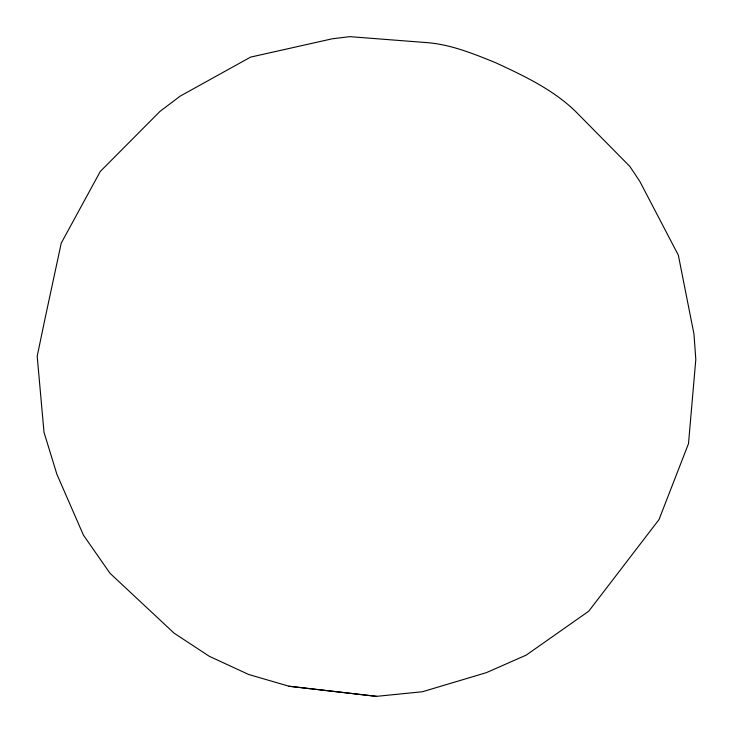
<?xml version="1.0" encoding="UTF-8"?>
<svg xmlns="http://www.w3.org/2000/svg" width="733" height="733" viewBox="0 0 733 733"><rect width="100%" height="100%" fill="white"/><g stroke="black" fill="none" stroke-linecap="round" stroke-linejoin="round"><path stroke-width="1.1" d="M376.478 696.35L422.446 691.741L486.3 672.674L526.202 655.119L588.718 611.221L659.013 519.587L688.498 443.639L695.809 359.454L693.977 334.092L678.346 255.185L639.79 181.335L629.812 166.382L575.588 111.471C552.939 89.444 523.783 75.756 495.426 62.626C473.417 53.701 450.905 44.521 427.009 42.624L349.769 36.65L332.141 38.822L250.631 57.101L180.089 96.179L159.977 111.407L100.284 171.458L61.251 243.09L44.631 320.468L37.191 356.256L44.007 432.287L56.89 474.269L83.434 535.136L109.987 573.261L174.097 633.165L209.262 656.273L248.707 674.497L289.031 686.244L376.478 696.35L289.031 686.244"/></g></svg>
